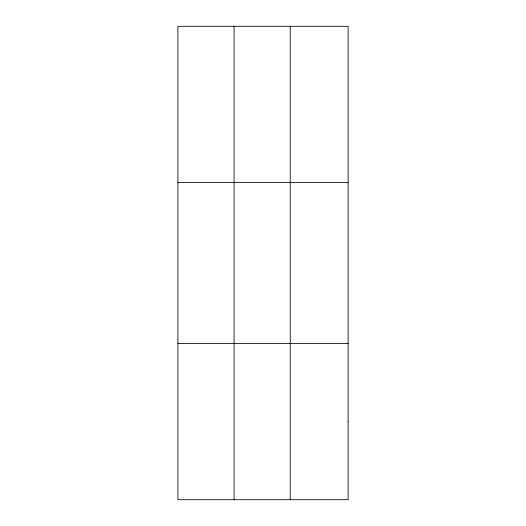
<?xml version="1.0" encoding="UTF-8"?>
<svg xmlns="http://www.w3.org/2000/svg" width="526" height="526" viewBox="0 0 526 526"><rect width="100%" height="100%" fill="white"/><g stroke="black" fill="none" stroke-linecap="round" stroke-linejoin="round"><path stroke-width="0.79" d="M234.063 26.3L234.063 499.7M290.234 26.3L290.234 499.7M177.893 182.522L348.107 182.522M177.893 343.478L348.107 343.478M348.107 421.589L348.107 499.7L177.893 499.7L177.893 26.3L348.107 26.3L348.107 421.589"/></g></svg>
